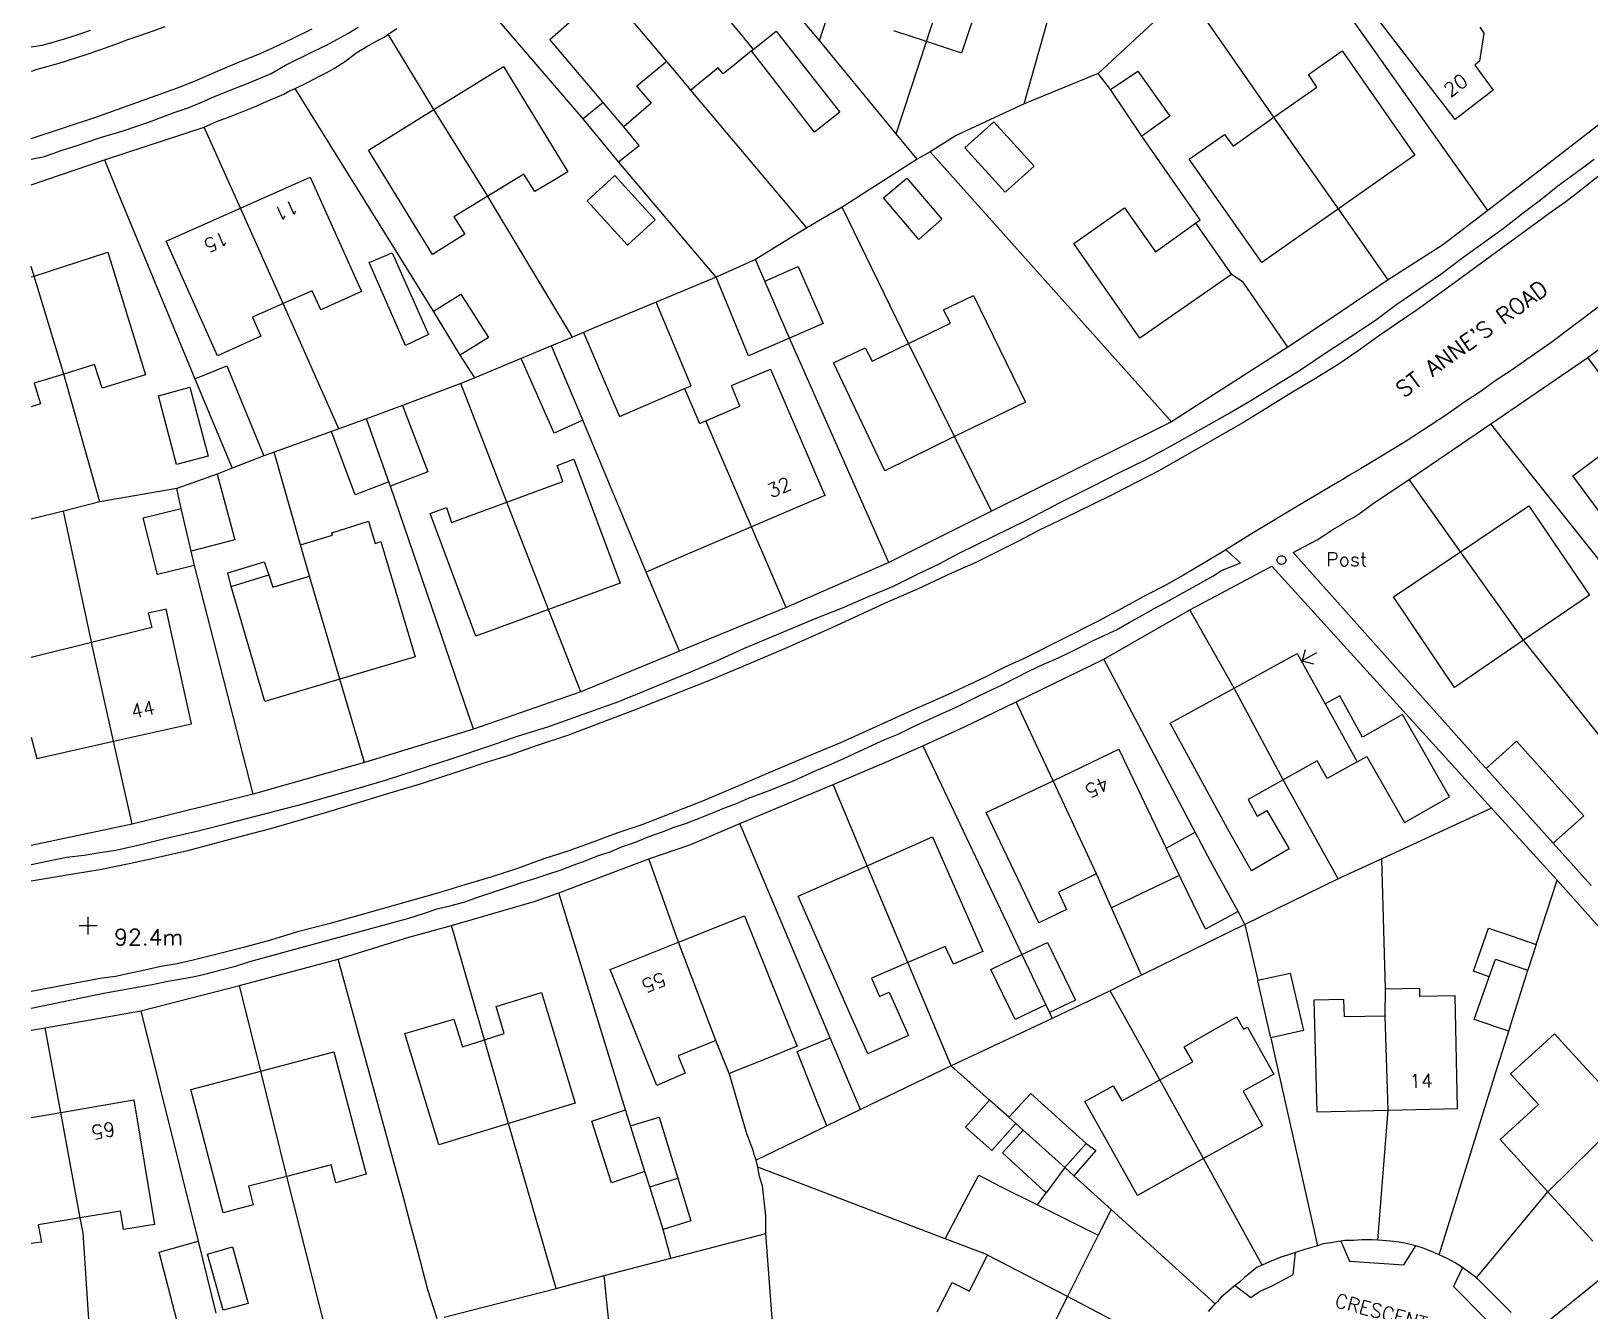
# Model space of a CAD drawing. Extents: x 427500 to 429848, y 434500 to 436505.
# Drawn here: x 427500 to 427635.1, y 436270 to 436380.9 of the extents above; entities that cross this region are included whole.
import ezdxf

# ---------------------------------------------------------------- set-up
doc = ezdxf.new("R2010")
doc.units = 0
doc.layers.add('LPTIP_Ex_Base', color=8, linetype='Continuous')
doc.styles.add('MtXpl_Romans', font='romans__.ttf')

msp = doc.modelspace()

# ---------------------------------------------------------------- linework, layer by layer
at = {"layer": 'LPTIP_Ex_Base', "color": 251, "true_color": 0x636466}
for p, q in [((427568.35, 436380.1), (427551.05, 436400.8)), ((427568.35, 436380.1), (427572.15, 436391.65)), ((427554.9, 436388.45), (427561.35, 436380.85)), ((427586.1, 436374.6), (427589.35, 436386.19)), ((427626.27, 436365.37), (427611.15, 436386.75)), ((427547.85, 436373.32), (427537.1, 436385.85)), ((427555.11, 436378.28), (427549.57, 436384.87)), ((427577.62, 436380.01), (427579.34, 436385.27)), ((427582.4, 436384.25), (427580.65, 436379)), ((427600.15, 436384.35), (427592.5, 436377.25)), ((427607.74, 436373.44), (427600.15, 436384.35)), ((427504, 436380.6), (427505.15, 436381)), ((427510.55, 436380.9), (427509.4, 436380.5)), ((427511.6, 436381.3), (427510.55, 436380.9)), ((427522.6, 436380.25), (427524.35, 436381.1)), ((427527.45, 436380.7), (427528.35, 436381.25)), ((427530.95, 436380.65), (427531.7, 436381.15)), ((427544.95, 436380.2), (427546.9, 436381.9)), ((427561.35, 436380.85), (427562.59, 436379.31)), ((427562.59, 436379.31), (427564.6, 436380.9)), ((427564.6, 436380.9), (427570.1, 436373.9)), ((427577.62, 436380.01), (427574.8, 436380.95)), ((427623.45, 436373.25), (427616.8, 436381.9)), ((427625.6, 436381.25), (427625.95, 436380.75)), ((427500, 436379.55), (427500.4, 436379.6)), ((427500.4, 436379.6), (427500.95, 436379.7)), ((427500.95, 436379.7), (427501.9, 436379.95)), ((427501.9, 436379.95), (427502.9, 436380.25)), ((427502.9, 436380.25), (427504, 436380.6)), ((427507.3, 436379.75), (427506, 436379.3)), ((427508.35, 436380.15), (427507.3, 436379.75)), ((427509.4, 436380.5), (427508.35, 436380.15)), ((427519.65, 436378.9), (427520.9, 436379.45)), ((427520.9, 436379.45), (427522.6, 436380.25)), ((427524.45, 436379.15), (427525.6, 436379.7)), ((427525.6, 436379.7), (427526.5, 436380.2)), ((427526.5, 436380.2), (427527.45, 436380.7)), ((427528.15, 436379), (427529.2, 436379.65)), ((427529.2, 436379.65), (427530.2, 436380.2)), ((427530.2, 436380.2), (427530.6, 436380.4)), ((427530.6, 436380.4), (427530.95, 436380.65)), ((427534.92, 436374.11), (427530.95, 436380.65)), ((427549.59, 436374.73), (427544.95, 436380.2)), ((427574.99, 436372), (427568.35, 436380.1)), ((427574.99, 436372), (427577.62, 436380.01)), ((427580.65, 436379), (427577.62, 436380.01)), ((427625.95, 436380.75), (427625.55, 436378.3)), ((427502.4, 436378.1), (427500.5, 436377.6)), ((427504.75, 436378.85), (427502.4, 436378.1)), ((427506, 436379.3), (427504.75, 436378.85)), ((427516.4, 436377.55), (427518.4, 436378.4)), ((427518.4, 436378.4), (427519.65, 436378.9)), ((427522.05, 436377.95), (427524.45, 436379.15)), ((427526.3, 436377.7), (427527.25, 436378.3)), ((427527.25, 436378.3), (427528.15, 436379)), ((427555.11, 436378.28), (427552.51, 436376.13)), ((427555.79, 436377.47), (427555.11, 436378.28)), ((427561.29, 436378.26), (427560, 436377.2)), ((427562.45, 436379.2), (427561.29, 436378.26)), ((427562.45, 436379.2), (427562.59, 436379.31)), ((427567.9, 436372.15), (427562.45, 436379.2)), ((427610.75, 436377.15), (427613.65, 436379.2)), ((427613.65, 436379.2), (427619.95, 436370.15)), ((427625.55, 436378.3), (427625.15, 436377.95)), ((427500.5, 436377.6), (427500, 436377.4)), ((427514.35, 436376.65), (427516.4, 436377.55)), ((427518.95, 436376.45), (427520.8, 436377.25)), ((427520.8, 436377.25), (427522.05, 436377.95)), ((427523.95, 436376.45), (427525.05, 436377.05)), ((427525.05, 436377.05), (427525.7, 436377.35)), ((427525.7, 436377.35), (427526.3, 436377.7)), ((427534.92, 436374.11), (427540.95, 436377.85)), ((427540.95, 436377.85), (427546.53, 436368.71)), ((427557.19, 436375.8), (427555.79, 436377.47)), ((427559.55, 436377.74), (427557.19, 436375.8)), ((427560, 436377.2), (427559.55, 436377.74)), ((427592.5, 436377.25), (427586.1, 436374.6)), ((427593.57, 436375.85), (427592.5, 436377.25)), ((427593.57, 436375.85), (427595.95, 436377.45)), ((427595.95, 436377.45), (427598.7, 436373.55)), ((427611.45, 436376.05), (427610.75, 436377.15)), ((427625.15, 436377.95), (427626.75, 436375.8)), ((427505.6, 436373.45), (427511.55, 436375.6)), ((427511.55, 436375.6), (427513, 436376.1)), ((427513, 436376.1), (427514.35, 436376.65)), ((427515.9, 436375.25), (427517.1, 436375.75)), ((427517.1, 436375.75), (427518.95, 436376.45)), ((427520.6, 436374.9), (427521.9, 436375.45)), ((427521.9, 436375.45), (427522.35, 436375.7)), ((427522.35, 436375.7), (427522.9, 436375.95)), ((427522.9, 436375.95), (427523.95, 436376.45)), ((427534.87, 436356.62), (427522.9, 436375.95)), ((427552.51, 436376.13), (427552.52, 436376.11)), ((427552.52, 436376.11), (427553.76, 436374.68)), ((427557.19, 436375.8), (427557.19, 436375.8)), ((427567.25, 436363.85), (427557.19, 436375.8)), ((427596.3, 436371.82), (427593.57, 436375.85)), ((427607.74, 436373.44), (427611.45, 436376.05)), ((427626.75, 436375.8), (427623.45, 436373.25)), ((427512.4, 436373.85), (427513.6, 436374.25)), ((427513.6, 436374.25), (427514.8, 436374.75)), ((427514.8, 436374.75), (427515.9, 436375.25)), ((427517.35, 436373.55), (427519.35, 436374.35)), ((427519.35, 436374.35), (427520.6, 436374.9)), ((427529.25, 436370.6), (427534.92, 436374.11)), ((427539.58, 436366.59), (427534.92, 436374.11)), ((427549.59, 436374.73), (427547.85, 436373.32)), ((427551.37, 436372.63), (427549.59, 436374.73)), ((427553.76, 436374.68), (427552.45, 436373.55)), ((427586.1, 436374.6), (427580.2, 436371.85)), ((427500, 436371.6), (427505.6, 436373.45)), ((427508.05, 436372.3), (427510.25, 436373.05)), ((427510.25, 436373.05), (427512.4, 436373.85)), ((427515, 436372.6), (427516.15, 436373.1)), ((427516.15, 436373.1), (427517.35, 436373.55)), ((427550.93, 436369.57), (427547.85, 436373.32)), ((427552.45, 436373.55), (427551.37, 436372.63)), ((427570.1, 436373.9), (427567.9, 436372.15)), ((427580.95, 436370.8), (427583.45, 436373.05)), ((427583.45, 436373.05), (427586.95, 436369.2)), ((427598.7, 436373.55), (427596.3, 436371.82)), ((427604.2, 436370.95), (427607.74, 436373.44)), ((427613.33, 436365.5), (427607.74, 436373.44)), ((427636.85, 436373.55), (427632.6, 436370.25)), ((427504, 436371), (427506, 436371.7)), ((427506, 436371.7), (427508.05, 436372.3)), ((427506.35, 436369.75), (427515, 436372.6)), ((427518.15, 436365.56), (427515, 436372.6)), ((427552.7, 436371), (427551.37, 436372.63)), ((427576.8, 436369.8), (427574.99, 436372)), ((427580.2, 436371.85), (427577.95, 436370.45)), ((427601.33, 436364.54), (427596.3, 436371.82)), ((427600.4, 436369.8), (427603.45, 436371.95)), ((427603.45, 436371.95), (427604.2, 436370.95)), ((427500, 436369.8), (427501.15, 436370.05)), ((427501.15, 436370.05), (427502.6, 436370.55)), ((427502.6, 436370.55), (427504, 436371)), ((427534.8, 436361.55), (427529.25, 436370.6)), ((427550.93, 436369.57), (427552.7, 436371)), ((427577.95, 436370.45), (427576.8, 436369.8)), ((427598.85, 436347.05), (427577.95, 436370.45)), ((427584.45, 436366.95), (427580.95, 436370.8)), ((427619.95, 436370.15), (427613.33, 436365.5)), ((427632.6, 436370.25), (427626.27, 436365.37)), ((427500, 436367.6), (427506.35, 436369.75)), ((427506.35, 436369.75), (427507.41, 436367.18)), ((427546.53, 436368.71), (427545, 436367.8)), ((427559.39, 436359.57), (427550.93, 436369.57)), ((427576.8, 436369.8), (427570.3, 436365.65)), ((427586.95, 436369.2), (427584.45, 436366.95)), ((427606.7, 436360.85), (427600.4, 436369.8)), ((427632.35, 436367.5), (427633.95, 436368.65)), ((427633.95, 436368.65), (427635.5, 436369.8)), ((427637.5, 436369.6), (427634.2, 436367)), ((427518.15, 436365.56), (427524.2, 436368.25)), ((427524.2, 436368.25), (427528.65, 436358.35)), ((427542.7, 436368.5), (427539.58, 436366.59)), ((427543.65, 436367), (427542.7, 436368.5)), ((427545, 436367.8), (427543.65, 436367)), ((427548.2, 436366.2), (427550.6, 436368.4)), ((427550.6, 436368.4), (427554.1, 436364.55)), ((427573.9, 436366.45), (427575.9, 436368.15)), ((427575.9, 436368.15), (427578.95, 436364.6)), ((427630.85, 436366.3), (427632.35, 436367.5)), ((427507.41, 436367.18), (427514.2, 436350.77)), ((427539.58, 436366.59), (427536.65, 436364.8)), ((427539.9, 436366.06), (427539.58, 436366.59)), ((427546.94, 436354.39), (427539.9, 436366.06)), ((427551.7, 436362.35), (427548.2, 436366.2)), ((427576.95, 436362.85), (427573.9, 436366.45)), ((427629.35, 436365.15), (427630.85, 436366.3)), ((427633.05, 436366.1), (427631.9, 436365.3)), ((427634.2, 436367), (427633.05, 436366.1)), ((427511.7, 436362.7), (427518.15, 436365.56)), ((427521.86, 436357.29), (427518.15, 436365.56)), ((427536.65, 436364.8), (427537.6, 436363.3)), ((427570.3, 436365.65), (427567.25, 436363.85)), ((427576.06, 436353.83), (427570.3, 436365.65)), ((427578.95, 436364.6), (427576.95, 436362.85)), ((427590.4, 436362.5), (427594.79, 436365.58)), ((427594.79, 436365.58), (427597.46, 436361.79)), ((427613.33, 436365.5), (427606.7, 436360.85)), ((427617.65, 436359.35), (427613.33, 436365.5)), ((427626.27, 436365.37), (427622.35, 436362.35)), ((427631.9, 436365.3), (427623.4, 436359.1)), ((427627.6, 436363.8), (427629.35, 436365.15)), ((427537.6, 436363.3), (427534.8, 436361.55)), ((427554.1, 436364.55), (427551.7, 436362.35)), ((427567.25, 436363.85), (427562.8, 436361.12)), ((427597.46, 436361.79), (427600.95, 436364.25)), ((427600.95, 436364.25), (427601.33, 436364.54)), ((427600.95, 436364.25), (427604.05, 436359.8)), ((427624, 436361.2), (427627.6, 436363.8)), ((427516.15, 436352.75), (427511.7, 436362.7)), ((427596.1, 436354.3), (427590.4, 436362.5)), ((427622.35, 436362.35), (427617.65, 436359.35)), ((427500.25, 436359.68), (427506.65, 436361.75)), ((427506.65, 436361.75), (427509.9, 436351.1)), ((427529.3, 436360.85), (427531.3, 436361.7)), ((427532.45, 436353.65), (427529.3, 436360.85)), ((427531.3, 436361.7), (427534.45, 436354.6)), ((427562.8, 436361.12), (427559.39, 436359.57)), ((427563.61, 436359.23), (427562.8, 436361.12)), ((427622.2, 436359.85), (427624, 436361.2)), ((427641.7, 436361.4), (427631.75, 436353.9)), ((427500.25, 436359.68), (427500, 436360.5)), ((427500, 436359.6), (427500.25, 436359.68)), ((427502.82, 436351.18), (427500.25, 436359.68)), ((427559.39, 436359.57), (427554.18, 436357.4)), ((427562.2, 436352.75), (427559.39, 436359.57)), ((427563.61, 436359.23), (427566.5, 436360.5)), ((427565.73, 436354.29), (427563.61, 436359.23)), ((427566.5, 436360.5), (427568.65, 436355.55)), ((427604.05, 436359.8), (427596.1, 436354.3)), ((427605.06, 436359.14), (427604.05, 436359.8)), ((427617.65, 436359.35), (427612.64, 436355.98)), ((427618.4, 436357.25), (427622.2, 436359.85)), ((427524.35, 436358.4), (427521.86, 436357.29)), ((427525.1, 436356.75), (427524.35, 436358.4)), ((427528.65, 436358.35), (427525.1, 436356.75)), ((427534.87, 436356.62), (427537.25, 436358.1)), ((427537.25, 436358.1), (427539.65, 436354.35)), ((427579.1, 436356.75), (427581.7, 436358)), ((427581.7, 436358), (427586.2, 436348.75)), ((427608.95, 436353.5), (427605.06, 436359.14)), ((427623.4, 436359.1), (427620.15, 436356.75)), ((427634.95, 436352.6), (427642.52, 436358.33)), ((427521.86, 436357.29), (427519.2, 436356.1)), ((427526.68, 436346.43), (427521.86, 436357.29)), ((427537.2, 436352.82), (427534.87, 436356.62)), ((427554.18, 436357.4), (427548.75, 436355.15)), ((427557.21, 436350.16), (427554.18, 436357.4)), ((427579.7, 436355.6), (427579.1, 436356.75)), ((427616.65, 436355.95), (427618.4, 436357.25)), ((427620.15, 436356.75), (427618.45, 436355.6)), ((427519.2, 436356.1), (427519.9, 436354.45)), ((427548.75, 436355.15), (427547.88, 436354.78)), ((427568.65, 436355.55), (427565.73, 436354.29)), ((427576.06, 436353.83), (427579.7, 436355.6)), ((427612.64, 436355.98), (427608.95, 436353.5)), ((427614.9, 436354.75), (427616.65, 436355.95)), ((427618.45, 436355.6), (427616.8, 436354.45)), ((427519.9, 436354.45), (427516.15, 436352.75)), ((427534.45, 436354.6), (427532.45, 436353.65)), ((427539.65, 436354.35), (427537.2, 436352.82)), ((427546.94, 436354.39), (427545.12, 436353.63)), ((427547.88, 436354.78), (427546.94, 436354.39)), ((427547.88, 436354.78), (427550.28, 436349.18)), ((427565.73, 436354.29), (427562.2, 436352.75)), ((427574.35, 436334.85), (427565.73, 436354.29)), ((427572.9, 436352.3), (427576.06, 436353.83)), ((427580.06, 436345.75), (427576.06, 436353.83)), ((427612.45, 436353.15), (427614.9, 436354.75)), ((427616.8, 436354.45), (427615.05, 436353.2)), ((427631.75, 436353.9), (427629.95, 436352.65)), ((427538.45, 436350.85), (427537.2, 436352.82)), ((427542.47, 436352.52), (427538.45, 436350.85)), ((427545.12, 436353.63), (427542.47, 436352.52)), ((427545.35, 436346.05), (427542.47, 436352.52)), ((427547.48, 436348.01), (427545.12, 436353.63)), ((427569.55, 436352.15), (427572.3, 436353.45)), ((427572.3, 436353.45), (427572.9, 436352.3)), ((427608.95, 436353.5), (427603.55, 436350.05)), ((427609.95, 436351.5), (427612.45, 436353.15)), ((427615.05, 436353.2), (427613.3, 436352)), ((427626.54, 436346.87), (427634.95, 436352.6)), ((427629.95, 436352.65), (427628.3, 436351.5)), ((427639.39, 436346.63), (427634.95, 436352.6)), ((427502.82, 436351.18), (427500.25, 436350.4)), ((427505.5, 436352), (427502.82, 436351.18)), ((427505.95, 436340.1), (427502.82, 436351.18)), ((427506.15, 436349.95), (427505.5, 436352)), ((427509.9, 436351.1), (427506.15, 436349.95)), ((427514.2, 436350.77), (427516.95, 436351.9)), ((427516.95, 436351.9), (427520.18, 436344.1)), ((427560.7, 436350.2), (427564.1, 436351.6)), ((427564.1, 436351.6), (427568.8, 436340.65)), ((427574, 436342.8), (427569.55, 436352.15)), ((427605.75, 436348.9), (427609.95, 436351.5)), ((427613.3, 436352), (427611.35, 436350.8)), ((427628.3, 436351.5), (427627, 436350.65)), ((427500.25, 436350.4), (427500.8, 436348.6)), ((427511.05, 436349.3), (427513.75, 436350.05)), ((427513.75, 436350.05), (427515.35, 436344.05)), ((427514.2, 436350.77), (427517.43, 436343.03)), ((427537.25, 436350.35), (427532.18, 436348.45)), ((427538.45, 436350.85), (427537.25, 436350.35)), ((427541.25, 436340.07), (427537.25, 436350.35)), ((427550.99, 436347.5), (427556.64, 436349.92)), ((427556.64, 436349.92), (427557.21, 436350.16)), ((427556.64, 436349.92), (427557.95, 436346.89)), ((427561.45, 436348.4), (427560.7, 436350.2)), ((427603.55, 436350.05), (427601.05, 436348.45)), ((427611.35, 436350.8), (427609.35, 436349.6)), ((427627, 436350.65), (427625.7, 436349.7)), ((427500.8, 436348.6), (427500, 436348.35)), ((427512.6, 436343.35), (427511.05, 436349.3)), ((427532.18, 436348.45), (427529.08, 436347.31)), ((427532.18, 436348.45), (427534.4, 436342.7)), ((427550.28, 436349.18), (427550.99, 436347.5)), ((427558.49, 436347.12), (427561.45, 436348.4)), ((427586.2, 436348.75), (427580.06, 436345.75)), ((427601.05, 436348.45), (427598.85, 436347.05)), ((427603.7, 436347.7), (427605.75, 436348.9)), ((427609.35, 436349.6), (427607.3, 436348.35)), ((427624.2, 436348.7), (427622.7, 436347.65)), ((427625.7, 436349.7), (427624.2, 436348.7)), ((427529.08, 436347.31), (427526.68, 436346.43)), ((427531.02, 436341.82), (427529.08, 436347.31)), ((427547.83, 436347.18), (427545.35, 436346.05)), ((427547.83, 436347.18), (427547.48, 436348.01)), ((427553.33, 436334.01), (427547.83, 436347.18)), ((427557.95, 436346.89), (427558.49, 436347.12)), ((427562.45, 436337.92), (427558.49, 436347.12)), ((427598.85, 436347.05), (427598, 436346.6)), ((427601.65, 436346.55), (427603.7, 436347.7)), ((427605.2, 436347.05), (427602.4, 436345.45)), ((427607.3, 436348.35), (427605.2, 436347.05)), ((427622.7, 436347.65), (427619.2, 436345.35)), ((427526.05, 436346.2), (427521.06, 436344.41)), ((427526.68, 436346.43), (427526.05, 436346.2)), ((427528.1, 436340.7), (427526.05, 436346.2)), ((427580.06, 436345.75), (427574, 436342.8)), ((427583.25, 436339.3), (427580.06, 436345.75)), ((427598, 436346.6), (427583.25, 436339.3)), ((427599.1, 436345.1), (427601.65, 436346.55)), ((427619.45, 436342.05), (427626.54, 436346.87)), ((427627.53, 436345.63), (427626.54, 436346.87)), ((427633.65, 436342.35), (427639.39, 436346.63)), ((427521.06, 436344.41), (427520.18, 436344.1)), ((427523.36, 436336.36), (427521.06, 436344.41)), ((427596.6, 436343.75), (427599.1, 436345.1)), ((427602.4, 436345.45), (427599.65, 436343.85)), ((427619.2, 436345.35), (427617.2, 436344.15)), ((427638.83, 436331.42), (427627.53, 436345.63)), ((427515.35, 436344.05), (427512.6, 436343.35)), ((427517.43, 436343.03), (427516.12, 436342.5)), ((427520.18, 436344.1), (427517.43, 436343.03)), ((427545.6, 436343.25), (427547.05, 436343.8)), ((427546.1, 436341.85), (427545.6, 436343.25)), ((427547.05, 436343.8), (427551.05, 436333.05)), ((427594.35, 436342.65), (427596.6, 436343.75)), ((427599.65, 436343.85), (427597.75, 436342.8)), ((427615.25, 436342.95), (427614.3, 436342.4)), ((427617.2, 436344.15), (427615.25, 436342.95)), ((427516.12, 436342.5), (427512.62, 436341.25)), ((427516.12, 436342.5), (427517.65, 436336.8)), ((427531.02, 436341.82), (427528.1, 436340.7)), ((427531.15, 436341.45), (427531.02, 436341.82)), ((427534.4, 436342.7), (427531.15, 436341.45)), ((427541.25, 436340.07), (427546.1, 436341.85)), ((427592.1, 436341.5), (427594.35, 436342.65)), ((427595.85, 436341.8), (427593.9, 436340.8)), ((427597.75, 436342.8), (427595.85, 436341.8)), ((427613.4, 436341.85), (427609.65, 436339.65)), ((427613.7, 436342.03), (427613.4, 436341.85)), ((427614.3, 436342.4), (427613.7, 436342.03)), ((427616.45, 436340.05), (427619.45, 436342.05)), ((427623.92, 436335.76), (427619.45, 436342.05)), ((427639.3, 436334.7), (427633.65, 436342.35)), ((427512.62, 436341.25), (427505.95, 436340.1)), ((427513.01, 436339.51), (427512.62, 436341.25)), ((427538.35, 436320.4), (427531.15, 436341.45)), ((427568.8, 436340.65), (427562.45, 436337.92)), ((427589.2, 436340.05), (427592.1, 436341.5)), ((427593.9, 436340.8), (427591.95, 436339.85)), ((427502.8, 436339.3), (427500, 436338.6)), ((427505.95, 436340.1), (427502.8, 436339.3)), ((427505.2, 436328.1), (427502.8, 436339.3)), ((427509.7, 436338.7), (427513.01, 436339.51)), ((427513.86, 436335.83), (427513.01, 436339.51)), ((427534.6, 436339.1), (427536, 436339.6)), ((427538.55, 436328.45), (427534.6, 436339.1)), ((427536, 436339.6), (427536.45, 436338.3)), ((427536.45, 436338.3), (427541.25, 436340.07)), ((427544.86, 436330.77), (427541.25, 436340.07)), ((427583.25, 436339.3), (427574.35, 436334.85)), ((427586.35, 436338.55), (427589.2, 436340.05)), ((427591.95, 436339.85), (427589.7, 436338.75)), ((427609.65, 436339.65), (427605.95, 436337.4)), ((427614.65, 436338.75), (427615.25, 436339.15)), ((427615.25, 436339.15), (427615.8, 436339.55)), ((427615.8, 436339.55), (427616.45, 436340.05)), ((427623.92, 436335.76), (427629.85, 436339.75)), ((427629.85, 436339.75), (427635.1, 436332)), ((427510.95, 436333.8), (427509.7, 436338.7)), ((427526.06, 436337.42), (427529.23, 436338.43)), ((427529.23, 436338.43), (427529.81, 436336.5)), ((427562.45, 436337.92), (427556.1, 436335.2)), ((427565.45, 436330.95), (427562.45, 436337.92)), ((427580.45, 436335.65), (427586.35, 436338.55)), ((427587.4, 436337.65), (427585.7, 436336.75)), ((427589.7, 436338.75), (427587.4, 436337.65)), ((427612.15, 436337.25), (427612.85, 436337.7)), ((427612.85, 436337.7), (427613.45, 436338.05)), ((427613.45, 436338.05), (427614.05, 436338.45)), ((427614.05, 436338.45), (427614.65, 436338.75)), ((427517.65, 436336.8), (427513.86, 436335.83)), ((427523.36, 436336.36), (427526.12, 436337.2)), ((427524.13, 436333.65), (427523.36, 436336.36)), ((427526.12, 436337.2), (427526.06, 436337.42)), ((427529.81, 436336.5), (427530.3, 436336.65)), ((427530.3, 436336.65), (427533.3, 436326.65)), ((427585.7, 436336.75), (427581.9, 436334.85)), ((427605.95, 436337.4), (427603.57, 436335.93)), ((427609.4, 436335.7), (427610.38, 436336.22)), ((427610.38, 436336.22), (427611.5, 436336.8)), ((427611.5, 436336.8), (427612.15, 436337.25)), ((427514.15, 436334.57), (427513.86, 436335.83)), ((427517.05, 436333.95), (427520.2, 436334.9)), ((427520.2, 436334.9), (427520.6, 436333.78)), ((427556.1, 436335.2), (427553.33, 436334.01)), ((427574.35, 436334.85), (427565.45, 436330.95)), ((427578.65, 436334.7), (427580.45, 436335.65)), ((427581.9, 436334.85), (427579.8, 436333.9)), ((427602.95, 436335.55), (427599.9, 436333.75)), ((427603.57, 436335.93), (427602.95, 436335.55)), ((427604.85, 436334.8), (427603.57, 436335.93)), ((427625.7, 436317.45), (427609.4, 436335.7)), ((427618.1, 436331.85), (427623.92, 436335.76)), ((427629.37, 436328.09), (427623.92, 436335.76)), ((427514.15, 436334.57), (427510.95, 436333.8)), ((427519.25, 436314.75), (427514.15, 436334.57)), ((427517.35, 436332.75), (427517.05, 436333.95)), ((427517.35, 436332.75), (427520.6, 436333.78)), ((427520.6, 436333.78), (427520.95, 436332.7)), ((427520.95, 436332.7), (427524.13, 436333.65)), ((427526.77, 436324.72), (427524.13, 436333.65)), ((427556.2, 436327.15), (427553.33, 436334.01)), ((427574.75, 436332.8), (427576.9, 436333.85)), ((427576.9, 436333.85), (427578.65, 436334.7)), ((427579.8, 436333.9), (427576.9, 436332.55)), ((427599.9, 436333.75), (427598.3, 436332.85)), ((427598.4, 436331.4), (427602.45, 436333.65)), ((427600.44, 436330.72), (427607.57, 436334.53)), ((427602.45, 436333.65), (427603.2, 436334.15)), ((427603.2, 436334.15), (427604.85, 436334.8)), ((427607.57, 436334.53), (427626.6, 436313.55)), ((427520.25, 436322.8), (427517.35, 436332.75)), ((427551.05, 436333.05), (427544.86, 436330.77)), ((427572.6, 436331.9), (427574.75, 436332.8)), ((427576.9, 436332.55), (427574.05, 436331.3)), ((427598.3, 436332.85), (427596.65, 436332)), ((427511.7, 436330.8), (427510.15, 436330.45)), ((427513.9, 436320.85), (427511.7, 436330.8)), ((427565.45, 436330.95), (427556.2, 436327.15)), ((427568.05, 436330), (427570.35, 436330.9)), ((427574.05, 436331.3), (427569.8, 436329.35)), ((427570.35, 436330.9), (427572.6, 436331.9)), ((427594.55, 436330.85), (427592.5, 436329.75)), ((427596.65, 436332), (427594.55, 436330.85)), ((427596.3, 436330.25), (427597.35, 436330.85)), ((427597.35, 436330.85), (427598.4, 436331.4)), ((427623.4, 436324), (427618.1, 436331.85)), ((427635.1, 436332), (427629.37, 436328.09)), ((427510.15, 436330.45), (427510.45, 436329.2)), ((427544.86, 436330.77), (427538.55, 436328.45)), ((427547.66, 436323.62), (427544.86, 436330.77)), ((427561.85, 436327.4), (427568.05, 436330)), ((427592.5, 436329.75), (427589.35, 436328.15)), ((427593, 436326.45), (427600.3, 436330.65)), ((427594.1, 436329), (427595.2, 436329.65)), ((427595.2, 436329.65), (427596.3, 436330.25)), ((427600.3, 436330.65), (427600.44, 436330.72)), ((427604.28, 436323.94), (427600.44, 436330.72)), ((427505.24, 436327.9), (427505.2, 436328.1)), ((427510.45, 436329.2), (427505.24, 436327.9)), ((427569.8, 436329.35), (427565.5, 436327.45)), ((427589.35, 436328.15), (427586.25, 436326.6)), ((427592, 436328.05), (427592.9, 436328.45)), ((427592.9, 436328.45), (427593.5, 436328.75)), ((427593.5, 436328.75), (427594.1, 436329)), ((427629.37, 436328.09), (427623.4, 436324)), ((427642.96, 436311.04), (427629.37, 436328.09)), ((427505.24, 436327.9), (427500, 436326.6)), ((427507.15, 436319.34), (427505.24, 436327.9)), ((427556.2, 436327.15), (427547.66, 436323.62)), ((427559.5, 436326.35), (427561.85, 436327.4)), ((427565.5, 436327.45), (427562.25, 436326.05)), ((427588.8, 436326.45), (427589.95, 436327)), ((427589.95, 436327), (427591.05, 436327.55)), ((427591.05, 436327.55), (427592, 436328.05)), ((427604.28, 436323.94), (427609.75, 436326.95)), ((427609.75, 436326.95), (427612.17, 436322.57)), ((427533.3, 436326.65), (427526.77, 436324.72)), ((427557.2, 436325.35), (427559.5, 436326.35)), ((427562.25, 436326.05), (427559, 436324.7)), ((427584.4, 436325.75), (427582.6, 436324.85)), ((427584.25, 436324.25), (427586.55, 436325.45)), ((427586.25, 436326.6), (427584.4, 436325.75)), ((427585.4, 436322.75), (427593, 436326.45)), ((427586.55, 436325.45), (427587.7, 436326)), ((427587.7, 436326), (427588.8, 436326.45)), ((427600.91, 436311.47), (427593, 436326.45)), ((427526.77, 436324.72), (427520.25, 436322.8)), ((427528.9, 436317.5), (427526.77, 436324.72)), ((427550.95, 436322.8), (427554.05, 436324.05)), ((427554.05, 436324.05), (427557.2, 436325.35)), ((427559, 436324.7), (427555.65, 436323.35)), ((427582.6, 436324.85), (427579.5, 436323.4)), ((427582.2, 436323.3), (427584.25, 436324.25)), ((427547.66, 436323.62), (427538.35, 436320.4)), ((427547.85, 436321.7), (427550.95, 436322.8)), ((427555.65, 436323.35), (427552.35, 436322.05)), ((427579.5, 436323.4), (427576.35, 436322)), ((427580.2, 436322.3), (427582.2, 436323.3)), ((427580.9, 436320.6), (427585.4, 436322.75)), ((427588.59, 436315.92), (427585.4, 436322.75)), ((427598.75, 436320.9), (427604.28, 436323.94)), ((427608.55, 436316), (427604.28, 436323.94)), ((427613.45, 436323.28), (427612.17, 436322.57)), ((427615.43, 436319.7), (427613.45, 436323.28)), ((427544.8, 436320.6), (427547.85, 436321.7)), ((427552.35, 436322.05), (427549.4, 436320.95)), ((427576.35, 436322), (427570.15, 436319.2)), ((427576.25, 436320.5), (427578.2, 436321.4)), ((427578.2, 436321.4), (427580.2, 436322.3)), ((427612.17, 436322.57), (427614.95, 436317.55)), ((427618.89, 436321.67), (427615.43, 436319.7)), ((427622.97, 436314.53), (427618.89, 436321.67)), ((427507.15, 436319.34), (427513.9, 436320.85)), ((427538.35, 436320.4), (427528.9, 436317.5)), ((427542.25, 436319.8), (427544.8, 436320.6)), ((427549.4, 436320.95), (427546.5, 436319.85)), ((427575.15, 436319.95), (427576.25, 436320.5)), ((427577.3, 436318.95), (427580.9, 436320.6)), ((427603.9, 436311.45), (427598.75, 436320.9)), ((427500, 436319.7), (427500.5, 436317.85)), ((427500.5, 436317.85), (427507.15, 436319.34)), ((427508.75, 436312.15), (427507.15, 436319.34)), ((427536.5, 436317.85), (427539.75, 436318.95)), ((427539.75, 436318.95), (427542.25, 436319.8)), ((427543.95, 436319), (427541.4, 436318.1)), ((427546.5, 436319.85), (427543.95, 436319)), ((427570.15, 436319.2), (427568.15, 436318.35)), ((427570.45, 436317.85), (427572.2, 436318.65)), ((427572.2, 436318.65), (427574, 436319.5)), ((427574, 436319.5), (427575.15, 436319.95)), ((427574.15, 436317.55), (427577.3, 436318.95)), ((427577.3, 436318.95), (427585.87, 436300.85)), ((427588.59, 436315.92), (427594.3, 436318.65)), ((427594.3, 436318.65), (427598.41, 436310.07)), ((427628.77, 436319.35), (427627.54, 436318.24)), ((427632.35, 436315.37), (427628.77, 436319.35)), ((427528.9, 436317.5), (427519.25, 436314.75)), ((427533.3, 436316.8), (427536.5, 436317.85)), ((427539.15, 436317.4), (427536.9, 436316.65)), ((427541.4, 436318.1), (427539.15, 436317.4)), ((427566.2, 436317.55), (427563.75, 436316.5)), ((427568.15, 436318.35), (427566.2, 436317.55)), ((427567.9, 436316.75), (427569.2, 436317.3)), ((427569.2, 436317.3), (427570.45, 436317.85)), ((427569.52, 436315.6), (427574.15, 436317.55)), ((427611.5, 436317.65), (427608.55, 436316)), ((427612.35, 436316.1), (427611.5, 436317.65)), ((427614.95, 436317.55), (427612.35, 436316.1)), ((427614.95, 436317.55), (427615.8, 436318.02)), ((427615.8, 436318.02), (427619.06, 436312.3)), ((427626.13, 436316.97), (427625.7, 436317.45)), ((427627.54, 436318.24), (427626.13, 436316.97)), ((427528.25, 436315.25), (427530.8, 436316)), ((427530.8, 436316), (427533.3, 436316.8)), ((427536.9, 436316.65), (427533.8, 436315.65)), ((427563.75, 436316.5), (427561.4, 436315.5)), ((427564.35, 436315.2), (427566.15, 436315.95)), ((427566.15, 436315.95), (427567.9, 436316.75)), ((427608.55, 436316), (427605.5, 436314.3)), ((427613.32, 436307.41), (427608.55, 436316)), ((427626.13, 436316.97), (427631.95, 436310.49)), ((427519.25, 436314.75), (427508.75, 436312.15)), ((427523.7, 436313.95), (427526, 436314.6)), ((427530.6, 436314.7), (427525.7, 436313.2)), ((427526, 436314.6), (427528.25, 436315.25)), ((427533.8, 436315.65), (427530.6, 436314.7)), ((427561.4, 436315.5), (427558.2, 436314.15)), ((427561.45, 436312.2), (427569.52, 436315.6)), ((427562.2, 436314.4), (427563.3, 436314.8)), ((427563.3, 436314.8), (427564.35, 436315.2)), ((427572.48, 436308.54), (427569.52, 436315.6)), ((427582.8, 436313.15), (427588.59, 436315.92)), ((427592.36, 436307.83), (427588.59, 436315.92)), ((427634.6, 436312.87), (427632.35, 436315.37)), ((427517.1, 436312.25), (427523.7, 436313.95)), ((427558.2, 436314.15), (427552.95, 436312.1)), ((427559, 436313.1), (427560.05, 436313.55)), ((427560.05, 436313.55), (427561.15, 436313.95)), ((427561.15, 436313.95), (427562.2, 436314.4)), ((427605.5, 436314.3), (427606.3, 436312.85)), ((427606.3, 436312.85), (427607.12, 436313.33)), ((427607.12, 436313.33), (427609.06, 436310)), ((427626.6, 436313.55), (427617.1, 436309.15)), ((427619.37, 436312.48), (427621.95, 436313.95)), ((427621.95, 436313.95), (427622.97, 436314.53)), ((427626.6, 436313.55), (427632.3, 436307.3)), ((427508.75, 436312.15), (427500, 436310.3)), ((427514.35, 436311.55), (427517.1, 436312.25)), ((427525.7, 436313.2), (427520.75, 436311.75)), ((427552.95, 436312.1), (427550.85, 436311.4)), ((427554.65, 436311.45), (427555.75, 436311.9)), ((427555.75, 436311.9), (427556.8, 436312.25)), ((427556.8, 436312.25), (427557.85, 436312.65)), ((427557.2, 436310.4), (427561.45, 436312.2)), ((427557.85, 436312.65), (427559, 436313.1)), ((427569.28, 436293.61), (427561.45, 436312.2)), ((427587.35, 436303.6), (427582.8, 436313.15)), ((427619.06, 436312.3), (427619.37, 436312.48)), ((427631.95, 436310.49), (427634.6, 436312.87)), ((427509.5, 436310.4), (427511.6, 436310.9)), ((427511.6, 436310.9), (427514.35, 436311.55)), ((427518.4, 436311.15), (427516.05, 436310.5)), ((427520.75, 436311.75), (427518.4, 436311.15)), ((427548.7, 436310.6), (427546.6, 436309.85)), ((427550.85, 436311.4), (427548.7, 436310.6)), ((427551.25, 436310.2), (427552.4, 436310.6)), ((427552.4, 436310.6), (427553.5, 436311.05)), ((427553.5, 436311.05), (427554.65, 436311.45)), ((427572.48, 436308.54), (427578.15, 436311.05)), ((427578.15, 436311.05), (427582.5, 436301.1)), ((427598.41, 436310.07), (427600.91, 436311.47)), ((427602.28, 436308.88), (427600.91, 436311.47)), ((427605.79, 436308.09), (427603.9, 436311.45)), ((427500, 436308.65), (427503.05, 436309.3)), ((427503.05, 436309.3), (427504.6, 436309.45)), ((427504.6, 436309.45), (427505.95, 436309.7)), ((427505.95, 436309.7), (427507.35, 436309.9)), ((427507.35, 436309.9), (427509.5, 436310.4)), ((427511, 436309.25), (427508.5, 436308.7)), ((427513.55, 436309.85), (427511, 436309.25)), ((427516.05, 436310.5), (427513.55, 436309.85)), ((427546.6, 436309.85), (427544.35, 436309.1)), ((427548.1, 436309), (427549.1, 436309.4)), ((427549.1, 436309.4), (427550.2, 436309.75)), ((427550.2, 436309.75), (427551.25, 436310.2)), ((427553.55, 436309.15), (427557.2, 436310.4)), ((427598.95, 436308.95), (427598.41, 436310.07)), ((427609.06, 436310), (427605.84, 436308.12)), ((427635.23, 436306.84), (427631.95, 436310.49)), ((427503.8, 436307.85), (427500, 436307.2)), ((427505.95, 436308.2), (427503.8, 436307.85)), ((427508.5, 436308.7), (427505.95, 436308.2)), ((427542.15, 436308.3), (427539.85, 436307.55)), ((427544.35, 436309.1), (427542.15, 436308.3)), ((427544.8, 436307.8), (427545.95, 436308.2)), ((427545.75, 436306.2), (427553.55, 436309.15)), ((427545.95, 436308.2), (427547, 436308.6)), ((427547, 436308.6), (427548.1, 436309)), ((427556.11, 436301.91), (427553.55, 436309.15)), ((427566.5, 436305.9), (427572.48, 436308.54)), ((427576, 436300.15), (427572.48, 436308.54)), ((427592.36, 436307.83), (427589.05, 436306.25)), ((427593.67, 436304.88), (427592.36, 436307.83)), ((427599.55, 436307.7), (427598.95, 436308.95)), ((427604.63, 436304.57), (427602.28, 436308.88)), ((427605.84, 436308.12), (427605.79, 436308.09)), ((427617.1, 436309.15), (427613.32, 436307.41)), ((427617.42, 436297.85), (427617.1, 436309.15)), ((427537.6, 436306.9), (427535.35, 436306.2)), ((427539.85, 436307.55), (427537.6, 436306.9)), ((427538.65, 436305.8), (427542.55, 436307.1)), ((427542.55, 436307.1), (427543.65, 436307.45)), ((427543.65, 436307.45), (427544.8, 436307.8)), ((427599.29, 436307.57), (427593.67, 436304.88)), ((427599.55, 436307.7), (427599.29, 436307.57)), ((427599.68, 436307.43), (427599.55, 436307.7)), ((427601.8, 436303.05), (427599.68, 436307.43)), ((427613.32, 436307.41), (427605.23, 436303.46)), ((427630.48, 436301.71), (427632.3, 436307.3)), ((427632.3, 436307.3), (427644.8, 436293.25)), ((427533.1, 436305.55), (427528.5, 436304.25)), ((427535.35, 436306.2), (427533.1, 436305.55)), ((427536.4, 436305.1), (427537.5, 436305.4)), ((427536.45, 436303.35), (427543.6, 436305.45)), ((427537.5, 436305.4), (427538.65, 436305.8)), ((427543.6, 436305.45), (427545.75, 436306.2)), ((427551.52, 436287.37), (427545.75, 436306.2)), ((427570.85, 436296), (427566.5, 436305.9)), ((427589.05, 436306.25), (427589.75, 436304.75)), ((427518.95, 436300.25), (427532.75, 436304)), ((427528.5, 436304.25), (427525.8, 436303.5)), ((427532.75, 436304), (427534, 436304.4)), ((427534, 436304.4), (427535.2, 436304.8)), ((427535.2, 436304.8), (427536.4, 436305.1)), ((427556.11, 436301.91), (427561.85, 436304.2)), ((427561.85, 436304.2), (427565.9, 436294.15)), ((427589.75, 436304.75), (427587.35, 436303.6)), ((427596.25, 436299.05), (427593.67, 436304.88)), ((427604.63, 436304.57), (427601.8, 436303.05)), ((427604.92, 436304.03), (427604.63, 436304.57)), ((427605.23, 436303.46), (427604.92, 436304.03)), ((427523.1, 436302.8), (427520.75, 436302.1)), ((427525.8, 436303.5), (427523.1, 436302.8)), ((427532.75, 436302.35), (427536.45, 436303.35)), ((427539.3, 436293.46), (427536.45, 436303.35)), ((427605.23, 436303.46), (427596.25, 436299.05)), ((427605.23, 436303.46), (427606.34, 436298.61)), ((427625.03, 436299.39), (427626.34, 436303.14)), ((427626.34, 436303.14), (427627.72, 436302.66)), ((427627.72, 436302.66), (427630.48, 436301.71)), ((427518.4, 436301.45), (427516.25, 436300.9)), ((427520.75, 436302.1), (427518.4, 436301.45)), ((427526.6, 436300.45), (427532.75, 436302.35)), ((427550.2, 436299.55), (427556.11, 436301.91)), ((427559.36, 436293.39), (427556.11, 436301.91)), ((427579.25, 436301.55), (427576, 436300.15)), ((427579.95, 436300), (427579.25, 436301.55)), ((427582.5, 436301.1), (427579.95, 436300)), ((427585.87, 436300.85), (427588.1, 436301.9)), ((427588.1, 436301.9), (427590.55, 436296.9)), ((427630.48, 436301.71), (427629.75, 436299.48)), ((427511.25, 436299.8), (427509.85, 436299.5)), ((427512.65, 436300.05), (427511.25, 436299.8)), ((427514.05, 436300.35), (427512.65, 436300.05)), ((427516.25, 436300.9), (427514.05, 436300.35)), ((427516.35, 436299.5), (427517.7, 436299.85)), ((427517.7, 436299.85), (427518.95, 436300.25)), ((427518.05, 436298.15), (427526.6, 436300.45)), ((427532.25, 436279.88), (427526.6, 436300.45)), ((427576, 436300.15), (427572.85, 436298.8)), ((427579.76, 436291.2), (427576, 436300.15)), ((427583.2, 436299.55), (427585.87, 436300.85)), ((427585.87, 436300.85), (427587.95, 436296.48)), ((427626.41, 436298.91), (427626.95, 436300.45)), ((427626.95, 436300.45), (427629.75, 436299.48)), ((427506.15, 436298.8), (427500, 436297.65)), ((427507.3, 436298.95), (427506.15, 436298.8)), ((427508.5, 436299.2), (427507.3, 436298.95)), ((427509.85, 436299.5), (427508.5, 436299.2)), ((427510.5, 436298.25), (427511.85, 436298.55)), ((427511.85, 436298.55), (427513.05, 436298.75)), ((427513.05, 436298.75), (427514.15, 436298.95)), ((427514.15, 436298.95), (427515.3, 436299.2)), ((427515.3, 436299.2), (427516.35, 436299.5)), ((427554.25, 436289.5), (427550.2, 436299.55)), ((427572.85, 436298.8), (427573.55, 436297.2)), ((427585.3, 436295.2), (427583.2, 436299.55)), ((427596.25, 436299.05), (427593.55, 436297.7)), ((427606.34, 436298.61), (427609.16, 436299.24)), ((427606.35, 436298.56), (427606.34, 436298.61)), ((427606.73, 436296.9), (427606.35, 436298.56)), ((427609.16, 436299.24), (427610.29, 436294.26)), ((427626.41, 436298.91), (427625.03, 436299.39)), ((427625.1, 436295.2), (427626.41, 436298.91)), ((427628.39, 436295.15), (427629.75, 436299.48)), ((427500, 436296.2), (427506.3, 436297.5)), ((427506.3, 436297.5), (427510.5, 436298.25)), ((427509.5, 436295.95), (427518.05, 436298.15)), ((427519.9, 436290.74), (427518.05, 436298.15)), ((427540.3, 436296.35), (427544.25, 436297.55)), ((427544.25, 436297.55), (427547.15, 436287.95)), ((427573.55, 436297.2), (427574.38, 436297.57)), ((427574.38, 436297.57), (427576.06, 436293.81)), ((427593.55, 436297.7), (427588.51, 436295.31)), ((427597.84, 436289.97), (427593.55, 436297.7)), ((427617.38, 436295.5), (427617.42, 436297.85)), ((427620.4, 436297.9), (427617.42, 436297.85)), ((427620.4, 436297.2), (427620.4, 436297.9)), ((427623.45, 436297.25), (427620.4, 436297.2)), ((427623.65, 436287.5), (427623.45, 436297.25)), ((427501.2, 436294.5), (427509.5, 436295.95)), ((427509.5, 436295.95), (427514.47, 436276)), ((427541, 436294), (427540.3, 436296.35)), ((427572.52, 436292.24), (427570.85, 436296)), ((427587.95, 436296.48), (427585.3, 436295.2)), ((427587.95, 436296.48), (427588.27, 436295.81)), ((427590.55, 436296.9), (427588.27, 436295.81)), ((427588.27, 436295.81), (427588.51, 436295.31)), ((427607.47, 436293.62), (427606.73, 436296.9)), ((427613.8, 436296.95), (427611.2, 436296.9)), ((427611.2, 436296.9), (427611.45, 436287.2)), ((427613.85, 436295.45), (427613.8, 436296.95)), ((427500, 436294.3), (427501.2, 436294.5)), ((427502.57, 436287.15), (427501.2, 436294.5)), ((427532.4, 436294), (427536.65, 436295.25)), ((427536.65, 436295.25), (427537.4, 436292.85)), ((427588.51, 436295.31), (427585.75, 436294)), ((427602.2, 436294.15), (427604.33, 436295.34)), ((427604.33, 436295.34), (427604.49, 436295.43)), ((427604.49, 436295.43), (427605.09, 436294.36)), ((427605.09, 436294.36), (427605.44, 436294.56)), ((427605.44, 436294.56), (427606.98, 436291.81)), ((427617.38, 436295.5), (427613.85, 436295.45)), ((427617.65, 436287.35), (427617.38, 436295.5)), ((427628.1, 436294.2), (427625.1, 436295.2)), ((427628.1, 436294.2), (427628.39, 436295.15)), ((427535.35, 436284.35), (427532.4, 436294)), ((427537.4, 436292.85), (427539.3, 436293.46)), ((427539.3, 436293.46), (427541, 436294)), ((427541.39, 436286.19), (427539.3, 436293.46)), ((427559.36, 436293.39), (427556.1, 436292.05)), ((427560.52, 436290.52), (427559.36, 436293.39)), ((427565.9, 436294.15), (427566.42, 436292.91)), ((427566.4, 436292.45), (427569.28, 436293.61)), ((427571.13, 436289.22), (427569.28, 436293.61)), ((427575.22, 436293.44), (427572.52, 436292.24)), ((427576.06, 436293.81), (427575.22, 436293.44)), ((427585.75, 436294), (427579.76, 436291.2)), ((427599.95, 436292.85), (427602.2, 436294.15)), ((427610.29, 436294.26), (427607.47, 436293.62)), ((427607.47, 436293.62), (427607.83, 436292.03)), ((427626.98, 436290.65), (427628.1, 436294.2)), ((427630.39, 436292.44), (427632.07, 436293.97)), ((427632.07, 436293.97), (427634.5, 436291.3)), ((427519.9, 436290.74), (427526.25, 436292.4)), ((427526.25, 436292.4), (427529.05, 436281.8)), ((427556.1, 436292.05), (427556.7, 436290.55)), ((427564.02, 436291.91), (427560.52, 436290.52)), ((427566.42, 436292.91), (427564.02, 436291.91)), ((427568.15, 436288.05), (427566.4, 436292.45)), ((427600.7, 436291.55), (427599.95, 436292.85)), ((427606.98, 436291.81), (427607.73, 436290.47)), ((427607.83, 436292.03), (427611.52, 436275.6)), ((427628.26, 436290.5), (427630.39, 436292.44)), ((427513.85, 436289.15), (427519.9, 436290.74)), ((427522.17, 436281.61), (427519.9, 436290.74)), ((427556.7, 436290.55), (427554.25, 436289.5)), ((427560.54, 436290.46), (427560.52, 436290.52)), ((427562.05, 436285.3), (427560.54, 436290.46)), ((427579.76, 436291.2), (427571.9, 436287.4)), ((427583.09, 436288.23), (427579.76, 436291.2)), ((427597.84, 436289.97), (427600.7, 436291.55)), ((427607.73, 436290.47), (427605.08, 436288.99)), ((427622.05, 436274.8), (427626.98, 436290.65)), ((427628.52, 436290.21), (427628.26, 436290.5)), ((427634.5, 436291.3), (427636.3, 436289.35)), ((427516.65, 436278.45), (427513.85, 436289.15)), ((427571.9, 436287.4), (427571.13, 436289.22)), ((427591.35, 436288.1), (427593.8, 436289.45)), ((427593.8, 436289.45), (427594.55, 436288.15)), ((427594.55, 436288.15), (427597.84, 436289.97)), ((427601.63, 436283.15), (427597.84, 436289.97)), ((427605.08, 436288.99), (427606.75, 436286)), ((427630.68, 436287.83), (427628.52, 436290.21)), ((427502.57, 436287.15), (427508.9, 436288.25)), ((427508.9, 436288.25), (427510.7, 436277.45)), ((427547.15, 436287.95), (427541.39, 436286.19)), ((427568.97, 436285.98), (427568.15, 436288.05)), ((427583.09, 436288.23), (427581, 436285.89)), ((427584.75, 436286.75), (427583.09, 436288.23)), ((427584.75, 436286.75), (427586.65, 436288.8)), ((427586.65, 436288.8), (427591.45, 436284.45)), ((427595.9, 436279.95), (427591.35, 436288.1)), ((427627.35, 436284.8), (427630.68, 436287.83)), ((427500, 436286.7), (427502.57, 436287.15)), ((427504.26, 436278.01), (427502.57, 436287.15)), ((427548.6, 436286.4), (427551.52, 436287.37)), ((427550.3, 436281.05), (427548.6, 436286.4)), ((427551.95, 436285.99), (427551.52, 436287.37)), ((427551.95, 436285.99), (427554.45, 436286.75)), ((427554.45, 436286.75), (427556.07, 436281.44)), ((427571.9, 436287.4), (427568.97, 436285.98)), ((427584.75, 436286.75), (427585.37, 436286.19)), ((427611.45, 436287.2), (427617.65, 436287.35)), ((427616.75, 436276.07), (427617.65, 436287.35)), ((427617.65, 436287.35), (427623.65, 436287.5)), ((427541.39, 436286.19), (427535.35, 436284.35)), ((427543.81, 436277.77), (427541.39, 436286.19)), ((427553.21, 436282.02), (427551.95, 436285.99)), ((427562.55, 436283.95), (427562.05, 436285.3)), ((427567.05, 436285.05), (427562.85, 436283)), ((427568.97, 436285.98), (427567.05, 436285.05)), ((427581, 436285.89), (427583.27, 436283.86)), ((427583.27, 436283.86), (427585.37, 436286.19)), ((427584.2, 436283.65), (427586.01, 436285.61)), ((427586.01, 436285.61), (427585.37, 436286.19)), ((427589.6, 436282.37), (427586.01, 436285.61)), ((427606.75, 436286), (427601.63, 436283.15)), ((427631.48, 436280.28), (427637.28, 436285.98)), ((427562.71, 436283.43), (427562.55, 436283.95)), ((427587.8, 436280.35), (427584.2, 436283.65)), ((427591.45, 436284.45), (427589.6, 436282.37)), ((427592.3, 436283.85), (427590.4, 436281.65)), ((427591.45, 436284.45), (427592.3, 436283.85)), ((427631.48, 436280.28), (427627.35, 436284.8)), ((427526, 436282.6), (427522.17, 436281.61)), ((427526.4, 436281.05), (427526, 436282.6)), ((427562.85, 436283), (427562.71, 436283.43)), ((427563, 436282.4), (427562.85, 436283)), ((427579.24, 436276.2), (427563, 436282.4)), ((427563.15, 436281.6), (427563, 436282.4)), ((427589.6, 436282.37), (427588, 436280.17)), ((427590.4, 436281.65), (427589.6, 436282.37)), ((427601.63, 436283.15), (427595.9, 436279.95)), ((427606.72, 436273.9), (427601.63, 436283.15)), ((427522.17, 436281.61), (427518.85, 436280.75)), ((427525.51, 436268.37), (427522.17, 436281.61)), ((427529.05, 436281.8), (427526.4, 436281.05)), ((427553.21, 436282.02), (427550.3, 436281.05)), ((427553.63, 436280.71), (427553.21, 436282.02)), ((427553.63, 436280.71), (427556.07, 436281.44)), ((427556.07, 436281.44), (427557.2, 436277.75)), ((427563.4, 436280.8), (427563.15, 436281.6)), ((427563.7, 436278.2), (427563.4, 436280.8)), ((427580.81, 436279.17), (427582.16, 436281.72)), ((427582.16, 436281.72), (427584.1, 436280.7)), ((427590.4, 436281.65), (427593.62, 436278.73)), ((427518.85, 436280.75), (427519.25, 436279.15)), ((427532.89, 436277.47), (427532.25, 436279.88)), ((427554.8, 436277), (427553.63, 436280.71)), ((427584.1, 436280.7), (427587.25, 436279.13)), ((427587.25, 436279.13), (427588, 436280.17)), ((427588, 436280.17), (427587.8, 436280.35)), ((427625.3, 436272.8), (427631.48, 436280.28)), ((427645.7, 436280.55), (427630.05, 436267.85)), ((427635.4, 436276), (427631.48, 436280.28)), ((427507.75, 436278.6), (427504.26, 436278.01)), ((427507.89, 436277.72), (427507.75, 436278.6)), ((427519.25, 436279.15), (427516.65, 436278.45)), ((427563.7, 436276.65), (427563.7, 436278.2)), ((427579.24, 436276.2), (427580.81, 436279.17)), ((427587.25, 436279.13), (427592.5, 436276.5)), ((427593.62, 436278.73), (427592.5, 436276.5)), ((427602.65, 436270.55), (427593.62, 436278.73)), ((427504.26, 436278.01), (427500.6, 436277.4)), ((427500.6, 436277.4), (427500.9, 436275.9)), ((427504.42, 436277.13), (427504.26, 436278.01)), ((427504.5, 436276.7), (427504.42, 436277.13)), ((427508, 436277), (427507.89, 436277.72)), ((427510.7, 436277.45), (427508, 436277)), ((427533.55, 436275), (427532.89, 436277.47)), ((427545.5, 436271.9), (427543.81, 436277.77)), ((427557.2, 436277.75), (427554.8, 436277)), ((427555.46, 436274.53), (427554.8, 436277)), ((427500.9, 436275.9), (427500, 436275.8)), ((427505.69, 436258.5), (427504.5, 436276.7)), ((427511.1, 436275.05), (427514.47, 436276)), ((427514.47, 436276), (427516, 436269.75)), ((427515.3, 436274.85), (427517.45, 436275.5)), ((427517.45, 436275.5), (427518.8, 436270.6)), ((427555.46, 436274.53), (427563.7, 436276.65)), ((427564.35, 436267.75), (427563.7, 436276.65)), ((427582.9, 436274.8), (427579.24, 436276.2)), ((427592.5, 436276.5), (427589.83, 436271.18)), ((427611.52, 436275.6), (427610.5, 436275.3)), ((427612, 436275.75), (427611.52, 436275.6)), ((427612.7, 436275.85), (427612, 436275.75)), ((427613.3, 436275.95), (427612.7, 436275.85)), ((427613.53, 436275.99), (427613.3, 436275.95)), ((427613.9, 436276.05), (427613.53, 436275.99)), ((427613.53, 436275.99), (427614.3, 436274.25)), ((427614.65, 436276.05), (427613.9, 436276.05)), ((427615.4, 436276.1), (427614.65, 436276.05)), ((427616.25, 436276.1), (427615.4, 436276.1)), ((427616.75, 436276.07), (427616.25, 436276.1)), ((427617.15, 436276.05), (427616.75, 436276.07)), ((427617.85, 436276), (427617.15, 436276.05)), ((427618.6, 436275.9), (427617.85, 436276)), ((427619.35, 436275.75), (427618.6, 436275.9)), ((427619, 436273.95), (427620.05, 436275.6)), ((427620.05, 436275.6), (427619.35, 436275.75)), ((427620.75, 436275.35), (427620.05, 436275.6)), ((427512.7, 436268.9), (427511.1, 436275.05)), ((427516.65, 436270), (427515.3, 436274.85)), ((427534.4, 436271.78), (427533.55, 436275)), ((427549.67, 436273), (427555.46, 436274.53)), ((427581.35, 436271.65), (427582.91, 436274.8)), ((427582.91, 436274.8), (427582.9, 436274.8)), ((427582.92, 436274.79), (427582.91, 436274.8)), ((427589.83, 436271.18), (427582.92, 436274.79)), ((427607.35, 436274.2), (427606.72, 436273.9)), ((427608.35, 436274.6), (427607.35, 436274.2)), ((427609, 436274.8), (427608.35, 436274.6)), ((427609.6, 436275), (427609, 436274.8)), ((427609.4, 436273.1), (427609.6, 436275)), ((427610.5, 436275.3), (427609.6, 436275)), ((427614.3, 436274.25), (427619, 436273.95)), ((427621.4, 436275.1), (427620.75, 436275.35)), ((427622.05, 436274.8), (427621.4, 436275.1)), ((427622.75, 436274.5), (427622.05, 436274.8)), ((427623.45, 436274.1), (427622.75, 436274.5)), ((427624.1, 436273.7), (427623.45, 436274.1)), ((427545.5, 436271.9), (427549.67, 436273)), ((427551.2, 436258.03), (427549.67, 436273)), ((427605.2, 436272.85), (427604.75, 436272.45)), ((427606.3, 436273.75), (427605.2, 436272.85)), ((427606.72, 436273.9), (427606.3, 436273.75)), ((427608.5, 436272.6), (427609.4, 436273.1)), ((427624.1, 436273.7), (427623.3, 436272.05)), ((427625.3, 436272.8), (427624.1, 436273.7)), ((427628.3, 436269.81), (427625.3, 436272.8)), ((427535.2, 436269.25), (427534.4, 436271.78)), ((427535.79, 436269.4), (427545.5, 436271.9)), ((427578.55, 436269.85), (427579.85, 436272.4)), ((427579.85, 436272.4), (427581.35, 436271.65)), ((427603.7, 436271.6), (427603.15, 436271.1)), ((427604.25, 436272.05), (427603.7, 436271.6)), ((427604.37, 436272.14), (427604.25, 436272.05)), ((427604.75, 436272.45), (427604.37, 436272.14)), ((427604.37, 436272.14), (427605.75, 436271.1)), ((427605.75, 436271.1), (427606.15, 436271.4)), ((427606.15, 436271.4), (427606.55, 436271.65)), ((427606.55, 436271.65), (427607.65, 436272.15)), ((427607.65, 436272.15), (427608.5, 436272.6)), ((427623.3, 436272.05), (427626.15, 436269.2)), ((427518.8, 436270.6), (427516.65, 436270)), ((427589.83, 436271.18), (427587.05, 436265.65)), ((427599.15, 436266.3), (427589.83, 436271.18)), ((427602.45, 436270.35), (427602.05, 436269.9)), ((427602.65, 436270.55), (427602.45, 436270.35)), ((427602.85, 436270.75), (427602.65, 436270.55)), ((427603.15, 436271.1), (427602.85, 436270.75))]:
    msp.add_line(p, q, dxfattribs=at)
for points in [[(427608.78, 436335.05), (427608.77, 436334.98), (427608.75, 436334.91), (427608.71, 436334.84), (427608.66, 436334.78), (427608.61, 436334.74), (427608.54, 436334.7), (427608.47, 436334.68), (427608.4, 436334.67), (427608.33, 436334.68), (427608.26, 436334.7), (427608.19, 436334.74), (427608.14, 436334.78), (427608.09, 436334.84), (427608.05, 436334.91), (427608.03, 436334.98), (427608.03, 436335.05), (427608.03, 436335.12), (427608.05, 436335.19), (427608.09, 436335.26), (427608.14, 436335.32), (427608.19, 436335.36), (427608.26, 436335.4), (427608.33, 436335.42), (427608.4, 436335.42), (427608.47, 436335.42), (427608.54, 436335.4), (427608.61, 436335.36), (427608.66, 436335.32), (427608.71, 436335.26), (427608.75, 436335.19), (427608.77, 436335.12), (427608.78, 436335.05)], [(427610.46, 436327.27), (427610.2, 436326.3), (427611.17, 436326.04)], [(427611.43, 436327.01), (427610.2, 436326.3)], [(427504.95, 436302.58), (427504.95, 436304.12)], [(427504.17, 436303.35), (427505.72, 436303.35)]]:
    msp.add_lwpolyline(points, dxfattribs=at)

# ---------------------------------------------------------------- texts
at = {"layer": 'LPTIP_Ex_Base', "color": 251, "true_color": 0x636466, "style": 'MtXpl_Romans'}
for s, height, rotation, p in [('20', 1.2, 36.4, (427623.02, 436375.13)), ('11', 1.2, 203.6, (427522.83, 436366.33)), ('15', 1.2, 203.1, (427516.75, 436363.58)), ("ST ANNE'S ROAD", 1.4, 36, (427618.97, 436349.07)), ('32', 1.2, 23.5, (427564.14, 436340.4)), ('44', 1.2, 12.1, (427508.8, 436321.3)), ('45', 1.2, 204.6, (427593.1, 436316.32)), ('55', 1.2, 201.3, (427554.73, 436299.36)), ('14', 1.2, 1.2, (427619.48, 436289.27)), ('65', 1.2, 190.3, (427507.17, 436286.35)), ('CRESCENT', 1.2, 345.2, (427612.93, 436270.32))]:
    msp.add_text(s, height=height, rotation=rotation, dxfattribs=at).set_placement(p)
for s, height, p in [('Post', 1.2, (427612.27, 436334.51)), ('92.4m', 1.4, (427507.19, 436301.65))]:
    msp.add_text(s, height=height, dxfattribs=at).set_placement(p)

doc.saveas('drawing.dxf')
